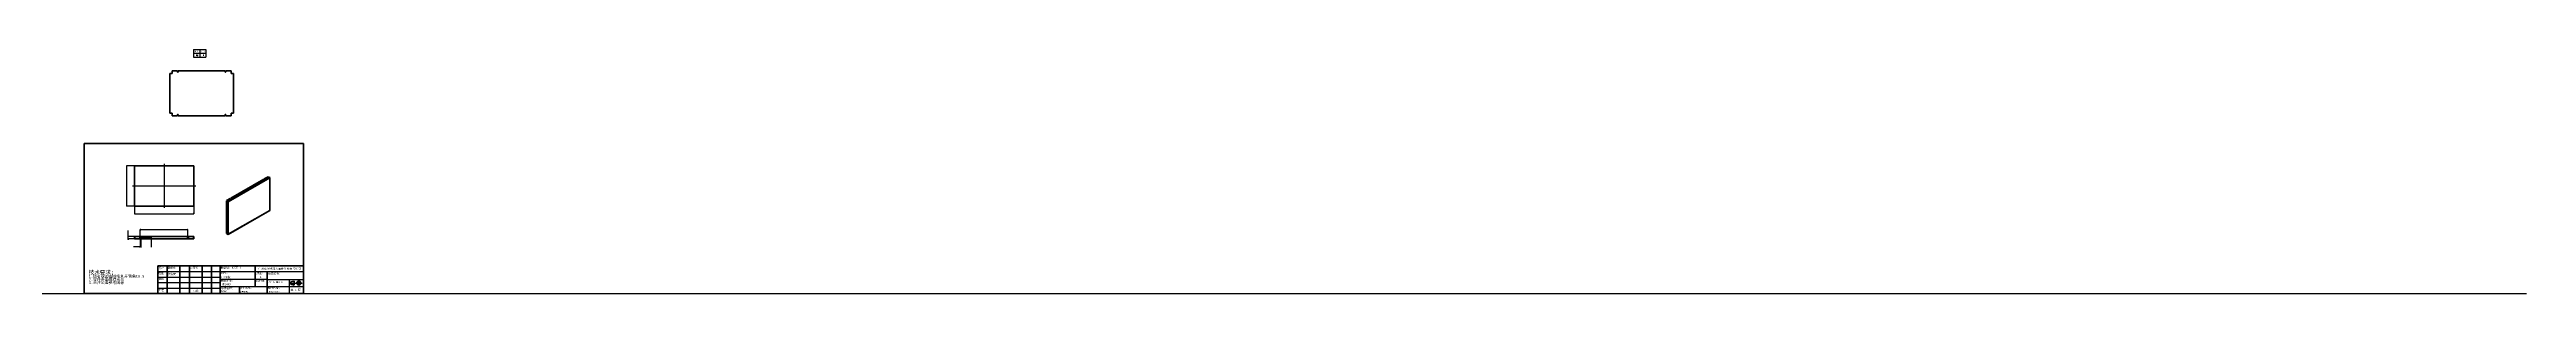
# Model space of a CAD drawing. Header units: millimetres. Extents: x 2989 to 98346, y -14444 to 9701.
# Drawn here: x 29607 to 54626, y 6378 to 8851 of the extents above; entities that cross this region are included whole.
import ezdxf
from ezdxf.enums import TextEntityAlignment as Align

# ---------------------------------------------------------------- set-up
doc = ezdxf.new("R2010")
doc.units = ezdxf.units.MM
doc.linetypes.add('CHAIN', pattern=[0.3543, 0.2362, -0.0295, 0.0591, -0.0295])
for name, color, linetype, lineweight, true_color in [('中心标记 (ISO)', 1, 'Continuous', 25, 0xff0000), ('中心线 (ISO)', 1, 'Continuous', 25, 0xff0000), ('尺寸 (ISO)', 5, 'Continuous', 25, 0x0000ff)]:
    doc.layers.add(name, color=color, linetype=linetype, lineweight=lineweight, true_color=true_color)
for name, color, linetype, lineweight in [('可见 (ISO)', 7, 'Continuous', 50), ('可见窄的 (ISO)', 7, 'Continuous', 35), ('图框 (ISO)', 7, 'Continuous', 70), ('标题 (ISO)', 7, 'Continuous', 50), ('符号 (ISO)', 7, 'Continuous', 25)]:
    doc.layers.add(name, color=color, linetype=linetype, lineweight=lineweight)
doc.styles.add('DIM', font='txt.shx', dxfattribs={"width": 0.8, "bigfont": 'bigfont.shx'})
doc.styles.get("Standard").update_dxf_attribs({"font": 'arial.ttf'})
doc.styles.add('文本样式126', font='simfang.ttf', dxfattribs={"width": 1.3})
doc.styles.add('文本样式19', font='tahoma.ttf')
doc.styles.add('文本样式91', font='simfang.ttf')
doc.styles.add('注释文本 (ISO)', font='simfang.ttf')
doc.dimstyles.new('默认 (GB)', dxfattribs={"dimscale": 2, "dimtxt": 2.5, "dimasz": 2, "dimexe": 1, "dimexo": 0, "dimgap": 0.75, "dimtad": 1, "dimtoh": 1, "dimrnd": 1e-08, "dimdsep": 46, "dimtxsty": '注释文本 (ISO)', "dimblk": 'Filled-2', "dimcen": 0.09, "dimdle": 10, "dimclrd": 256, "dimclre": 256, "dimclrt": 256, "dimaunit": 1, "dimadec": 3, "dimazin": 2, "dimtfac": 0.52, "dimtmove": 0, "dimatfit": 3, "dimldrblk": 'Filled-1', "dimfxl": 0, "dimtolj": 1, "dimlwd": -1, "dimlwe": -1, "dimarcsym": 0})

# ---------------------------------------------------------------- blocks, each defined once
blk = doc.blocks.new('图框 A3-A4')
at = {"layer": '图框 (ISO)'}
for p, q in [((287, 200), (10, 200)), ((10, 200), (10, 10)), ((287, 10), (287, 200)), ((10, 10), (287, 10))]:
    blk.add_line(p, q, dxfattribs=at)
blk = doc.blocks.new('标题栏 GB1')
at = {"layer": '标题 (ISO)'}
for p, q in [((194.6, 65.2), (194.6, 72.2)), ((194.6, 72.2), (378.6, 72.2)), ((194.6, 37.2), (194.6, 65.2)), ((206.6, 65.2), (206.6, 72.2)), ((206.6, 37.2), (206.6, 65.2)), ((222.6, 65.2), (222.6, 72.2)), ((222.6, 44.2), (222.6, 65.2)), ((234.6, 65.2), (234.6, 72.2)), ((234.6, 37.2), (234.6, 65.2)), ((250.6, 65.2), (250.6, 72.2)), ((250.6, 37.2), (250.6, 65.2)), ((262.6, 65.2), (262.6, 72.2)), ((262.6, 37.2), (262.6, 65.2)), ((273.3, 65.2), (273.3, 72.2)), ((273.3, 65.2), (273.3, 37.2)), ((317.6, 65.2), (317.6, 72.2)), ((317.6, 55.2), (317.6, 65.2)), ((378.6, 72.2), (378.6, 65.2)), ((378.6, 65.2), (378.6, 37.2)), ((378.6, 37.2), (194.6, 37.2)), ((222.6, 44.2), (222.6, 37.2)), ((297.6, 46.2), (297.6, 37.2)), ((317.6, 55.2), (317.6, 46.2)), ((366.6, 53.1), (362.6, 52.1)), ((362.6, 52.1), (362.6, 49.1)), ((362.6, 49.1), (366.6, 48.1)), ((366.6, 48.1), (366.6, 53.1))]:
    blk.add_line(p, q, dxfattribs=at)
at = {"layer": '标题 (ISO)', "lineweight": 25}
for p, q in [((194.6, 65.2), (273.3, 65.2)), ((273.3, 65.2), (378.6, 65.2)), ((194.6, 58.2), (273.3, 58.2)), ((194.6, 51.2), (273.3, 51.2)), ((194.6, 44.2), (273.3, 44.2)), ((332.6, 55.2), (273.3, 55.2)), ((273.3, 46.2), (378.6, 46.2)), ((332.6, 55.2), (378.6, 55.2)), ((360.6, 55.2), (360.6, 46.2)), ((360.6, 46.2), (360.6, 37.2)), ((361.3, 50.6), (367.9, 50.6)), ((368.5, 50.6), (370.1, 50.6)), ((370.1, 50.6), (377, 50.6)), ((372.6, 53.6), (372.6, 47.6))]:
    blk.add_line(p, q, dxfattribs=at)
at = {"layer": '标题 (ISO)', "lineweight": 50}
blk.add_line((332.6, 65.2), (332.6, 37.2), dxfattribs=at)
at = {"layer": '标题 (ISO)'}
for radius in [2.5, 1.5]:
    blk.add_circle((372.6, 50.6), radius, dxfattribs=at)
at = {"layer": '标题 (ISO)', "style": '文本样式126', "width": 1.3}
blk.add_text('广州富锐机器人智能科技有限公司', height=2, dxfattribs=at).set_placement((348.5, 68.7), align=Align.MIDDLE_CENTER)
at = {"layer": '标题 (ISO)', "char_height": 2.5, "style": '注释文本 (ISO)'}
for s, insert, attachment_point in [('\\f仿宋|b0|i0;设计', (195.4, 70.8), 1), ('\\f仿宋|b0|i0;绘图', (195.4, 64.3), 1), ('张成安', (206.7, 71), 1), ('张成安', (206.9, 63.2), 1), ('\\f仿宋|b0|i0;标准化', (234.6, 71.3), 1), ('助记码：K255-1', (274.1, 71.2), 1), ('\\f仿宋|b0|i0;材料：', (274.2, 64.7), 1), ('\\f仿宋|b0|i0;数量：', (319, 64.4), 1), ('\\f仿宋|b0|i0;审核', (195.5, 57.1), 1), ('\\f仿宋|b0|i0;批准', (242.6, 40.7), 5), ('\\f仿宋|b0|i0;零件名称：', (297.6, 45.8), 1), ('\\f仿宋|b0|i0;热处理：', (318.3, 54.8), 1), ('\\f仿宋|b0|i0;零件代号：', (333.2, 45.9), 1)]:
    blk.add_mtext(s, dxfattribs=dict(at, insert=insert, attachment_point=attachment_point))
at = {"layer": '标题 (ISO)', "char_height": 2.5, "attachment_point": 1, "style": '注释文本 (ISO)'}
for s, insert, line_spacing_factor in [('设备名称：\\P', (334, 63.9), 0.856364), ('模块名称：\\P\\fArial|b0|i0;\\H2.5000;AGV', (274.1, 45.2), 0.872369)]:
    blk.add_mtext(s, dxfattribs=dict(at, insert=insert, line_spacing_factor=line_spacing_factor))
at = {"layer": '标题 (ISO)', "attachment_point": 1, "style": '注释文本 (ISO)'}
for s, insert, char_height, width in [('\\f仿宋|b0|i0;工艺', (195.5, 42.9), 2.5, 7.485), ('\\f仿宋|b0|i0;表面处理：', (273.7, 54.8), 2.5, 18.713), ('\\f仿宋|b0|i0;\\H2.0000;共7 张 第4 张', (333.7, 52.7), 2, 27.237), ('  共 1 套', (358.3, 43.2), 2.5, 17.792)]:
    blk.add_mtext(s, dxfattribs=dict(at, insert=insert, char_height=char_height, width=width))
at = {"layer": '标题 (ISO)', "style": '文本样式19'}
for tag, p in [('工程核准人', (256.6, 40.7)), ('工程批准日期', (267.9, 40.7))]:
    blk.add_attdef(tag, text='', height=1, dxfattribs=at).set_placement(p, align=Align.MIDDLE_CENTER)
at = {"layer": '标题 (ISO)'}
for tag, p, height, style in [('材料_001', (273.6, 56.8), 2.5, '注释文本 (ISO)'), ('零件代号_001', (297.3, 38.2), 2, '文本样式91'), ('描述_001', (333.2, 38.7), 2, '文本样式91')]:
    blk.add_attdef(tag, p, '', height=height, dxfattribs=dict(at, style=style))
at = {"layer": '标题 (ISO)', "style": '文本样式91'}
blk.add_attdef('热处理', text='', height=2, dxfattribs=at).set_placement((318.2, 50.6), align=Align.TOP_LEFT)
blk = doc.blocks.new('Filled-2')
at = {"color": 0}
for p, q in [((0, 0), (-1, 0.25)), ((-1, 0.25), (-1, -0.25)), ((-1, 0), (0, 0)), ((-1, -0.25), (0, 0))]:
    blk.add_line(p, q, dxfattribs=at)
at = {"color": 0, "flags": 128}
blk.add_lwpolyline([(-1, -0.25), (0, 0), (-1, 0.25), (-1, -0.25)], dxfattribs=at)
at = {"color": 0}
blk.add_solid([(-1, -0.25), (0, 0), (-1, 0.25), (-1, -0.25)], dxfattribs=at)
blk = doc.blocks.new('*D178')
at = {"layer": 'Defpoints', "color": 0, "transparency": 16777216}
for p in [(30465, 7267), (31063, 7267), (31063, 7187)]:
    blk.add_point(p, dxfattribs=at)
at = {"layer": '尺寸 (ISO)', "transparency": 16777216}
for p, q in [((30465, 7267), (30465, 7185)), ((31063, 7267), (31063, 7185)), ((30469, 7187), (31059, 7187))]:
    blk.add_line(p, q, dxfattribs=at)
at = {"layer": '尺寸 (ISO)', "transparency": 16777216, "xscale": 4, "yscale": 4, "zscale": 4, "rotation": 180}
blk.add_blockref('Filled-2', (30465, 7187), dxfattribs=at)
at = {"layer": '尺寸 (ISO)', "transparency": 16777216, "xscale": 4, "yscale": 4, "zscale": 4}
blk.add_blockref('Filled-2', (31063, 7187), dxfattribs=at)
at = {"layer": '尺寸 (ISO)', "transparency": 16777216, "insert": (30759, 7194), "char_height": 5, "attachment_point": 1, "style": '注释文本 (ISO)'}
blk.add_mtext('\\A1;598', dxfattribs=at)
blk = doc.blocks.new('Filled-1')
at = {"color": 0}
for p, q in [((0, 0), (-1, 0.125)), ((-1, 0.125), (-1, -0.125)), ((-1, 0), (0, 0)), ((-1, -0.125), (0, 0))]:
    blk.add_line(p, q, dxfattribs=at)
at = {"color": 0, "flags": 128}
blk.add_lwpolyline([(-1, -0.125), (0, 0), (-1, 0.125), (-1, -0.125)], dxfattribs=at)
at = {"color": 0}
blk.add_solid([(-1, -0.125), (0, 0), (-1, 0.125), (-1, -0.125)], dxfattribs=at)
blk = doc.blocks.new('*D179')
at = {"layer": 'Defpoints', "color": 0, "transparency": 16777216}
for p in [(30388, 7673), (30468, 7673), (30468, 7265)]:
    blk.add_point(p, dxfattribs=at)
at = {"layer": '尺寸 (ISO)', "transparency": 16777216}
for p, q in [((30468, 7673), (30386, 7673)), ((30388, 7269), (30388, 7669)), ((30468, 7265), (30386, 7265))]:
    blk.add_line(p, q, dxfattribs=at)
at = {"layer": '尺寸 (ISO)', "transparency": 16777216, "xscale": 4, "yscale": 4, "zscale": 4}
for p, rotation in [((30388, 7673), 90), ((30388, 7265), 270)]:
    blk.add_blockref('Filled-2', p, dxfattribs=dict(at, rotation=rotation))
at = {"layer": '尺寸 (ISO)', "transparency": 16777216, "insert": (30381, 7464), "char_height": 5, "attachment_point": 1, "rotation": 90, "style": '注释文本 (ISO)'}
blk.add_mtext('\\A1;408', dxfattribs=at)
blk = doc.blocks.new('*D180')
at = {"layer": 'Defpoints', "color": 0, "transparency": 16777216}
for p in [(30401, 6931), (30468, 6956), (30468, 6931)]:
    blk.add_point(p, dxfattribs=at)
at = {"layer": '尺寸 (ISO)', "transparency": 16777216}
for p, q in [((30401, 6960), (30401, 7016)), ((30468, 6956), (30399, 6956)), ((30468, 6931), (30399, 6931)), ((30401, 6931), (30401, 6956)), ((30401, 6927), (30401, 6923))]:
    blk.add_line(p, q, dxfattribs=at)
at = {"layer": '尺寸 (ISO)', "transparency": 16777216, "xscale": 4, "yscale": 4, "zscale": 4}
for p, rotation in [((30401, 6956), 270), ((30401, 6931), 90)]:
    blk.add_blockref('Filled-2', p, dxfattribs=dict(at, rotation=rotation))
at = {"layer": '尺寸 (ISO)', "transparency": 16777216, "insert": (30395, 7008), "char_height": 5, "attachment_point": 1, "rotation": 90, "style": '注释文本 (ISO)'}
blk.add_mtext('\\A1;25', dxfattribs=at)
blk = doc.blocks.new('*D181')
at = {"layer": 'Defpoints', "color": 0, "transparency": 16777216}
for p in [(30524, 6943), (30555, 6931), (30635, 6931)]:
    blk.add_point(p, dxfattribs=at)
at = {"layer": '尺寸 (ISO)', "transparency": 16777216}
for p, q in [((30524, 6943), (30637, 6943)), ((30635, 6947), (30635, 6951)), ((30635, 6943), (30635, 6931)), ((30635, 6927), (30635, 6849))]:
    blk.add_line(p, q, dxfattribs=at)
at = {"layer": '尺寸 (ISO)', "transparency": 16777216, "xscale": 4, "yscale": 4, "zscale": 4}
for p, rotation in [((30635, 6943), 270), ((30635, 6931), 90)]:
    blk.add_blockref('Filled-2', p, dxfattribs=dict(at, rotation=rotation))
at = {"layer": '尺寸 (ISO)', "transparency": 16777216, "insert": (30628, 6851), "char_height": 5, "attachment_point": 1, "rotation": 90, "style": '注释文本 (ISO)'}
blk.add_mtext('\\A1;11.75', dxfattribs=at)
blk = doc.blocks.new('*D182')
at = {"layer": 'Defpoints', "color": 0, "transparency": 16777216}
for p in [(30521, 6946), (30528, 6946), (30528, 6851)]:
    blk.add_point(p, dxfattribs=at)
at = {"layer": '尺寸 (ISO)', "transparency": 16777216}
for p, q in [((30517, 6851), (30455, 6851)), ((30521, 6946), (30521, 6849)), ((30528, 6851), (30521, 6851)), ((30528, 6946), (30528, 6849)), ((30532, 6851), (30536, 6851))]:
    blk.add_line(p, q, dxfattribs=at)
at = {"layer": '尺寸 (ISO)', "transparency": 16777216, "xscale": 4, "yscale": 4, "zscale": 4}
blk.add_blockref('Filled-2', (30521, 6851), dxfattribs=at)
at = {"layer": '尺寸 (ISO)', "transparency": 16777216, "xscale": 4, "yscale": 4, "zscale": 4, "rotation": 180}
blk.add_blockref('Filled-2', (30528, 6851), dxfattribs=at)
at = {"layer": '尺寸 (ISO)', "transparency": 16777216, "insert": (30456, 6858), "char_height": 5, "attachment_point": 1, "style": '注释文本 (ISO)'}
blk.add_mtext('\\A1;6.5', dxfattribs=at)
blk = doc.blocks.new('*D183')
at = {"layer": 'Defpoints', "color": 0, "transparency": 16777216}
for p in [(31004, 7026), (30524, 6946), (31004, 6946)]:
    blk.add_point(p, dxfattribs=at)
at = {"layer": '尺寸 (ISO)', "transparency": 16777216}
for p, q in [((30524, 6946), (30524, 7028)), ((30528, 7026), (31000, 7026)), ((31004, 6946), (31004, 7028))]:
    blk.add_line(p, q, dxfattribs=at)
at = {"layer": '尺寸 (ISO)', "transparency": 16777216, "xscale": 4, "yscale": 4, "zscale": 4, "rotation": 180}
blk.add_blockref('Filled-2', (30524, 7026), dxfattribs=at)
at = {"layer": '尺寸 (ISO)', "transparency": 16777216, "xscale": 4, "yscale": 4, "zscale": 4}
blk.add_blockref('Filled-2', (31004, 7026), dxfattribs=at)
at = {"layer": '尺寸 (ISO)', "transparency": 16777216, "insert": (30759, 7033), "char_height": 5, "attachment_point": 1, "style": '注释文本 (ISO)'}
blk.add_mtext('\\A1;480', dxfattribs=at)
blk = doc.blocks.new('加工')
at = {"layer": '符号 (ISO)', "insert": (-36.7, 11), "char_height": 2.5, "width": 80.495, "attachment_point": 1, "line_spacing_factor": 0.683636, "style": '注释文本 (ISO)'}
blk.add_mtext('{\\H2x;技术要求;\\P\\H0.7x;1.所有锐边去除毛刺并倒角C0.5\\H2.12498x; \\H0.47059x;\\P2.零件表面保持光亮\\H1.84035x; \\H0.54337x;\\P3.未注公差参考国标\\H1.80945x; }', dxfattribs=at)
blk = doc.blocks.new('*T27')
at = {"color": 0, "linetype": 'ByBlock', "lineweight": -2, "transparency": 16777216}
for p, q in [((0, 0), (127, 0)), ((0, 0), (0, -78)), ((63.5, 0), (63.5, -78)), ((127, 0), (127, -78)), ((0, -39), (127, -39)), ((0, -78), (127, -78))]:
    blk.add_line(p, q, dxfattribs=at)
at = {"color": 0, "transparency": 16777216, "char_height": 10, "width": 60.5, "attachment_point": 5}
for s, insert in [('{\\fSimSun|b0|i0|c134|p2;料 厚}', (31.75, -19.5)), ('{\\fSimSun|b0|i0|c134|p2;件 数}', (95.25, -19.5))]:
    blk.add_mtext(s, dxfattribs=dict(at, insert=insert))
blk = doc.blocks.new('拆图参数')
blk.add_blockref('*T27', (-64, 78))
at = {"style": 'DIM', "width": 0.8}
blk.add_attdef('6', text='', height=10, dxfattribs=at).set_placement((-37, 19), align=Align.MIDDLE_LEFT)
blk.add_attdef('1', text='', height=10, dxfattribs=at).set_placement((37, 19), align=Align.MIDDLE_CENTER)

msp = doc.modelspace()

# ---------------------------------------------------------------- linework, layer by layer
msp.add_line((2988.9631, 6378.0578), (54625.9527, 6378.0578))
at = {"layer": '中心标记 (ISO)', "linetype": 'CHAIN', "ltscale": 3.125171}
for p, q in [((30535.709, 6946.152), (30513.209, 6946.152)), ((31015.709, 6946.152), (30993.209, 6946.152))]:
    msp.add_line(p, q, dxfattribs=at)
at = {"layer": '中心标记 (ISO)', "linetype": 'CHAIN', "ltscale": 4.340554}
for p, q in [((30524.459, 6966.152), (30524.459, 6934.902)), ((31004.459, 6966.152), (31004.459, 6934.902))]:
    msp.add_line(p, q, dxfattribs=at)
at = {"layer": '中心线 (ISO)', "linetype": 'CHAIN', "ltscale": 23.990969}
for p, q in [((30764.459, 7693.0354), (30764.459, 7245.0354)), ((30445.459, 7469.0354), (31083.459, 7469.0354))]:
    msp.add_line(p, q, dxfattribs=at)
at = {"layer": '可见 (ISO)'}
for p, q in [((30821.4069, 8608.6312), (30844.0069, 8608.6312)), ((30821.4069, 8608.6312), (30821.4069, 8204.7282)), ((30844.0069, 8608.6312), (30844.0069, 8608.2797)), ((30844.0069, 8608.2797), (30846.7212, 8608.2797)), ((30846.3698, 8633.594), (30900.0712, 8633.594)), ((30846.3698, 8610.994), (30846.3698, 8633.594)), ((30846.7212, 8610.994), (30846.3698, 8610.994)), ((30846.7212, 8608.2797), (30846.7212, 8610.994)), ((30900.0712, 8623.594), (30900.0712, 8633.594)), ((30906.5712, 8633.594), (30906.5712, 8623.594)), ((31380.0712, 8633.594), (30906.5712, 8633.594)), ((31380.0712, 8633.594), (31380.0712, 8623.594)), ((31386.5712, 8623.594), (31386.5712, 8633.594)), ((31440.2727, 8633.594), (31386.5712, 8633.594)), ((31439.9212, 8608.2797), (31439.9212, 8610.994)), ((31439.9212, 8610.994), (31440.2727, 8610.994)), ((31442.6356, 8608.2797), (31439.9212, 8608.2797)), ((31440.2727, 8610.994), (31440.2727, 8633.594)), ((31465.2356, 8608.6312), (31442.6356, 8608.6312)), ((31442.6356, 8608.6312), (31442.6356, 8608.2797)), ((31465.2356, 8608.6312), (31465.2356, 8204.7282)), ((30821.4069, 8204.7282), (30844.0069, 8204.7282)), ((30844.0069, 8204.7282), (30844.0069, 8205.0797)), ((30844.0069, 8205.0797), (30846.7212, 8205.0797)), ((30846.7212, 8202.3654), (30846.3698, 8202.3654)), ((30846.3698, 8202.3654), (30846.3698, 8179.7654)), ((30846.3698, 8179.7654), (30900.0712, 8179.7654)), ((30846.7212, 8205.0797), (30846.7212, 8202.3654)), ((30900.0712, 8189.7654), (30900.0712, 8179.7654)), ((30906.5712, 8179.7654), (30906.5712, 8189.7654)), ((31380.0712, 8179.7654), (30906.5712, 8179.7654)), ((31380.0712, 8179.7654), (31380.0712, 8189.7654)), ((31386.5712, 8189.7654), (31386.5712, 8179.7654)), ((31440.2727, 8179.7654), (31386.5712, 8179.7654)), ((31439.9212, 8205.0797), (31439.9212, 8202.3654)), ((31442.6356, 8205.0797), (31439.9212, 8205.0797)), ((31439.9212, 8202.3654), (31440.2727, 8202.3654)), ((31440.2727, 8202.3654), (31440.2727, 8179.7654)), ((31442.6356, 8204.7282), (31442.6356, 8205.0797)), ((31465.2356, 8204.7282), (31442.6356, 8204.7282)), ((30466.659, 7670.9869), (30465.459, 7670.9869)), ((30465.459, 7670.9869), (30465.459, 7670.6354)), ((30467.859, 7670.6354), (30465.459, 7670.6354)), ((30465.459, 7670.6354), (30465.459, 7267.4354)), ((30466.659, 7670.6354), (30466.659, 7670.9869)), ((30467.859, 7673.0354), (30467.5075, 7673.0354)), ((30467.5075, 7671.8354), (30467.5075, 7673.0354)), ((30467.859, 7671.8354), (30467.5075, 7671.8354)), ((30467.859, 7673.0354), (30467.859, 7670.6354)), ((31061.059, 7673.0354), (30467.859, 7673.0354)), ((31061.059, 7673.0354), (31061.059, 7670.6354)), ((31061.059, 7673.0354), (31061.4105, 7673.0354)), ((31061.059, 7671.8354), (31061.4105, 7671.8354)), ((31061.059, 7670.6354), (31063.459, 7670.6354)), ((31061.4105, 7671.8354), (31061.4105, 7673.0354)), ((31062.259, 7670.9869), (31063.459, 7670.9869)), ((31062.259, 7670.6354), (31062.259, 7670.9869)), ((31063.459, 7670.9869), (31063.459, 7670.6354)), ((31063.459, 7670.6354), (31063.459, 7267.4354)), ((31771.9086, 7537.6485), (31437.0935, 7344.8413)), ((31771.9086, 7537.6485), (31778.9797, 7533.5765)), ((31814.4775, 7562.1623), (31776.5048, 7540.2952)), ((31783.5759, 7536.2233), (31776.5048, 7540.2952)), ((31776.5048, 7540.2952), (31776.5048, 7539.3142)), ((31776.5048, 7539.3142), (31783.5759, 7535.2422)), ((31830.4581, 7552.9596), (31814.4775, 7562.1623)), ((31830.2096, 7552.8165), (31830.4581, 7552.9596)), ((31830.4581, 7552.6522), (31830.4581, 7552.9596)), ((31830.4581, 7552.9532), (31831.9066, 7552.119)), ((31831.2811, 7551.7588), (31831.9066, 7552.119)), ((31831.4119, 7551.5468), (31831.9066, 7551.8317)), ((31831.9066, 7552.119), (31831.9066, 7551.8317)), ((31832.6096, 7221.2194), (31832.6096, 7550.8544)), ((30465.459, 7267.0839), (30465.459, 7267.4354)), ((30467.859, 7267.4354), (30465.459, 7267.4354)), ((30466.659, 7267.0839), (30465.459, 7267.0839)), ((30466.659, 7267.4354), (30466.659, 7267.0839)), ((30467.859, 7266.2354), (30467.5075, 7266.2354)), ((30467.5075, 7266.2354), (30467.5075, 7265.0354)), ((30467.859, 7265.0354), (30467.5075, 7265.0354)), ((30467.859, 7265.0354), (30467.859, 7267.4354)), ((31061.059, 7265.0354), (30467.859, 7265.0354)), ((31061.059, 7267.4354), (31063.459, 7267.4354)), ((31061.059, 7265.0354), (31061.059, 7267.4354)), ((31061.059, 7266.2354), (31061.4105, 7266.2354)), ((31061.059, 7265.0354), (31061.4105, 7265.0354)), ((31061.4105, 7266.2354), (31061.4105, 7265.0354)), ((31062.259, 7267.4354), (31062.259, 7267.0839)), ((31062.259, 7267.0839), (31063.459, 7267.0839)), ((31063.459, 7267.0839), (31063.459, 7267.4354)), ((31393.9247, 7318.3072), (31393.0761, 7317.8186)), ((31393.0761, 7317.8186), (31409.0568, 7308.616)), ((31393.0761, 7317.8186), (31393.0761, 6987.6089)), ((31409.9053, 7309.1046), (31393.9247, 7318.3072)), ((31394.5247, 7320.3275), (31432.4973, 7342.1945)), ((31394.5247, 7319.3465), (31394.5247, 7320.3275)), ((31410.5053, 7311.1249), (31394.5247, 7320.3275)), ((31410.5053, 7310.1438), (31394.5247, 7319.3465)), ((31409.9053, 7309.1046), (31409.0568, 7308.616)), ((31409.9053, 7308.8173), (31409.0568, 7308.3286)), ((31409.0568, 7308.616), (31409.0568, 7308.3286)), ((31409.9053, 7308.8173), (31409.9053, 7309.1046)), ((31410.7538, 7311.268), (31410.5053, 7311.1249)), ((31410.5053, 7310.1438), (31410.5053, 7311.1249)), ((31410.7538, 7310.287), (31410.5053, 7310.1438)), ((31410.7538, 7310.287), (31410.7538, 7311.268)), ((31411.6023, 7308.8173), (31412.4509, 7308.3286)), ((31439.5684, 7338.1226), (31432.4973, 7342.1945)), ((31437.0935, 7344.8413), (31444.1646, 7340.7693)), ((31437.0935, 7343.8602), (31437.0935, 7344.8413)), ((31444.1646, 7339.7883), (31437.0935, 7343.8602)), ((31411.9515, 6977.5911), (31831.4072, 7219.1396)), ((30465.459, 6956.152), (30465.459, 6933.552)), ((30466.659, 6956.152), (30465.459, 6956.152)), ((30466.659, 6933.552), (30465.459, 6933.552)), ((30466.659, 6933.552), (30466.659, 6956.152)), ((30467.5075, 6956.152), (30521.209, 6956.152)), ((30467.5075, 6933.552), (30467.5075, 6956.152)), ((30467.859, 6933.552), (30467.5075, 6933.552)), ((30467.859, 6933.552), (30467.859, 6931.152)), ((30467.859, 6931.152), (31061.059, 6931.152)), ((30521.209, 6946.152), (30521.209, 6956.152)), ((30527.709, 6956.152), (30527.709, 6946.152)), ((31001.209, 6956.152), (30527.709, 6956.152)), ((31001.209, 6956.152), (31001.209, 6946.152)), ((31007.709, 6946.152), (31007.709, 6956.152)), ((31061.4105, 6956.152), (31007.709, 6956.152)), ((31061.059, 6933.552), (31061.059, 6931.152)), ((31061.059, 6933.552), (31061.4105, 6933.552)), ((31061.4105, 6933.552), (31061.4105, 6956.152)), ((31062.259, 6956.152), (31063.459, 6956.152)), ((31062.259, 6933.552), (31062.259, 6956.152)), ((31062.259, 6933.552), (31063.459, 6933.552)), ((31063.459, 6956.152), (31063.459, 6933.552)), ((31393.0761, 6987.6089), (31409.0568, 6978.4063)), ((31394.5247, 6986.7748), (31394.5247, 6986.7683)), ((31410.5053, 6977.5657), (31394.5247, 6986.7683)), ((31409.0568, 6978.4063), (31409.0568, 6978.6936)), ((31409.3247, 6978.5606), (31409.0568, 6978.4063)), ((31410.5053, 6978.2963), (31410.5053, 6977.5657)), ((31410.7538, 6977.7088), (31410.5053, 6977.5657)), ((31410.7538, 6978.2888), (31410.7538, 6977.7088))]:
    msp.add_line(p, q, dxfattribs=at)
for centre, radius, start, end in [((30903.3212, 8623.594), 3.25, 180, 0), ((31383.3212, 8623.594), 3.25, 180, 0), ((30903.3212, 8189.7654), 3.25, 0, 180), ((31383.3212, 8189.7654), 3.25, 0, 180), ((30467.859, 6933.552), 2.4, 180, 270), ((30467.859, 6933.552), 1.2, 180, 270), ((30524.459, 6946.152), 3.25, 180, 0), ((31004.459, 6946.152), 3.25, 180, 0), ((31061.059, 6933.552), 2.4, 270, 0), ((31061.059, 6933.552), 1.2, 270, 0)]:
    msp.add_arc(centre, radius, start, end, dxfattribs=at)
for centre, major_axis, ratio, start_param, end_param in [((31781.2778, 7534.8999), (3.25, 0), 0.575861701, 3.926990817, 7.0685834706), ((31781.2778, 7533.9188), (3.25, 0), 0.575861701, 0.265194802, 0.7853981634), ((31830.2096, 7550.8544), (-1.1977, 2.0798), 0.5780931159, 3.9289245254, 5.4997208522), ((31830.2096, 7550.8544), (2.4, 0), 0.575861701, 5.4977871438, 7.0685834706), ((31410.7538, 7309.3059), (2.4, 0), 0.575861701, 3.926990817, 5.4977871438), ((31410.7538, 7309.3059), (-1.2, 0), 0.575861701, 0.7853981634, 2.3561944902), ((31410.7538, 7309.3059), (-1.1977, 2.0798), 0.5780931159, 3.9289245254, 5.4997208522), ((31410.7538, 7309.3059), (-0.5988, 1.0399), 0.5780931159, 3.9289245254, 5.4997208522), ((31441.8665, 7339.446), (3.25, 0), 0.575861701, 3.926990817, 7.0685834706), ((31441.8665, 7338.4649), (3.25, 0), 0.575861701, 0.265194802, 0.7853981634), ((31830.2096, 7221.2194), (1.1977, -2.0798), 0.5780931159, 0, 0.7873318718), ((31830.2096, 7221.2194), (2.4, 0), 0.575861701, 5.4977871438, 6.2831853072), ((31410.7538, 6979.6709), (2.4, 0), 0.575861701, 3.926990817, 5.4977871438), ((31410.7538, 6979.6709), (1.1977, -2.0798), 0.5780931159, 5.4997208522, 7.070517179)]:
    msp.add_ellipse(centre, major_axis=major_axis, ratio=ratio, start_param=start_param, end_param=end_param, dxfattribs=at)
at = {"layer": '可见窄的 (ISO)'}
for p, q in [((31830.2096, 7552.8165), (31410.7538, 7311.268)), ((31412.4509, 7308.3286), (31831.9066, 7549.8771)), ((31783.5759, 7535.2422), (31783.5759, 7536.2233)), ((31831.9066, 7549.8771), (31831.9066, 7220.2421)), ((31409.0568, 7308.3286), (31409.0568, 6978.6936)), ((31412.4509, 6978.6936), (31412.4509, 7308.3286)), ((31444.1646, 7339.7883), (31444.1646, 7340.7693)), ((31412.4509, 6978.6936), (31831.9066, 7220.2421))]:
    msp.add_line(p, q, dxfattribs=at)

# ---------------------------------------------------------------- block references
msp.add_blockref('拆图参数', (31123.8915, 8773.085)).add_auto_attribs({'1': '1', '6': '1.2'})
at = {"xscale": 8, "yscale": 8, "zscale": 8}
for name, p in [('图框 A3-A4', (29876.0595, 6298.0578)), ('加工', (30296.4914, 6525.1683))]:
    msp.add_blockref(name, p, dxfattribs=at)
msp.add_blockref('标题栏 GB1', (29143.4904, 6080.2562), dxfattribs=at).add_auto_attribs({'零件代号_001': '底层封板', '描述_001': 'LH-KZ-08-B', '材料_001': '1.2冷板'})

# ---------------------------------------------------------------- texts
at = {"layer": '符号 (ISO)', "insert": (31730.6411, 6556.4164), "char_height": 20, "attachment_point": 1, "style": '注释文本 (ISO)'}
msp.add_mtext('{1}', dxfattribs=at)
at = {"layer": '符号 (ISO)', "insert": (31345.5809, 6482.8215), "char_height": 20, "width": 104, "attachment_point": 1, "style": '注释文本 (ISO)'}
msp.add_mtext('{喷2449}', dxfattribs=at)

# ---------------------------------------------------------------- dimensions: what is measured, and where the dimension line sits
at = {"layer": '尺寸 (ISO)'}
for base, p1, p2, angle, override, picture, middle in [((30387.859, 7673.0354), (30467.859, 7265.0354), (30467.859, 7673.0354), 90, {"dimtoh": 0, "dimdec": 2, "dimtp": 0, "dimtm": 0, "dimtdec": 2, "dimtofl": 0, "dimatfit": 1}, '*D179', (30387.859, 7469.0354)), ((31063.459, 7187.4354), (30465.459, 7267.4354), (31063.459, 7267.4354), 180, {"dimtoh": 0, "dimdec": 2, "dimtp": 0, "dimtm": 0, "dimtdec": 2, "dimtofl": 0, "dimatfit": 1}, '*D178', (30764.459, 7187.4354)), ((30401.0729, 6931.152), (30467.5075, 6956.152), (30467.859, 6931.152), 270, {"dimtoh": 0, "dimdec": 2, "dimtp": 0, "dimtm": 0, "dimtdec": 2, "dimtofl": 1, "dimatfit": 1}, '*D180', (30401.0729, 7011.657)), ((31004.459, 7026.152), (30524.459, 6946.152), (31004.459, 6946.152), 180, {"dimtoh": 0, "dimdec": 2, "dimtp": 0, "dimtm": 0, "dimtdec": 2, "dimtofl": 0, "dimatfit": 1}, '*D183', (30764.459, 7026.152)), ((30634.8898, 6931.152), (30524.459, 6942.902), (30554.8898, 6931.152), 270, {"dimtoh": 0, "dimdec": 2, "dimse2": 1, "dimtp": 0, "dimtm": 0, "dimtdec": 2, "dimtofl": 1, "dimatfit": 1}, '*D181', (30634.8898, 6859.152))]:
    dim = msp.add_linear_dim(base=base, p1=p1, p2=p2, angle=angle, dimstyle='默认 (GB)', override=override, dxfattribs=at)
    dim.commit()
    dim.dimension.update_dxf_attribs({"geometry": picture, "text_midpoint": middle, "dimtype": 160})
dim = msp.add_linear_dim(base=(30527.709, 6851.152), p1=(30521.209, 6946.152), p2=(30527.709, 6946.152), dimstyle='默认 (GB)', override={"dimtoh": 0, "dimdec": 2, "dimtp": 0, "dimtm": 0, "dimtdec": 2, "dimtofl": 1, "dimatfit": 1}, dxfattribs=at)
dim.commit()
dim.dimension.update_dxf_attribs({"geometry": '*D182', "text_midpoint": (30461.5405, 6851.152), "dimtype": 160})

doc.saveas('drawing.dxf')
